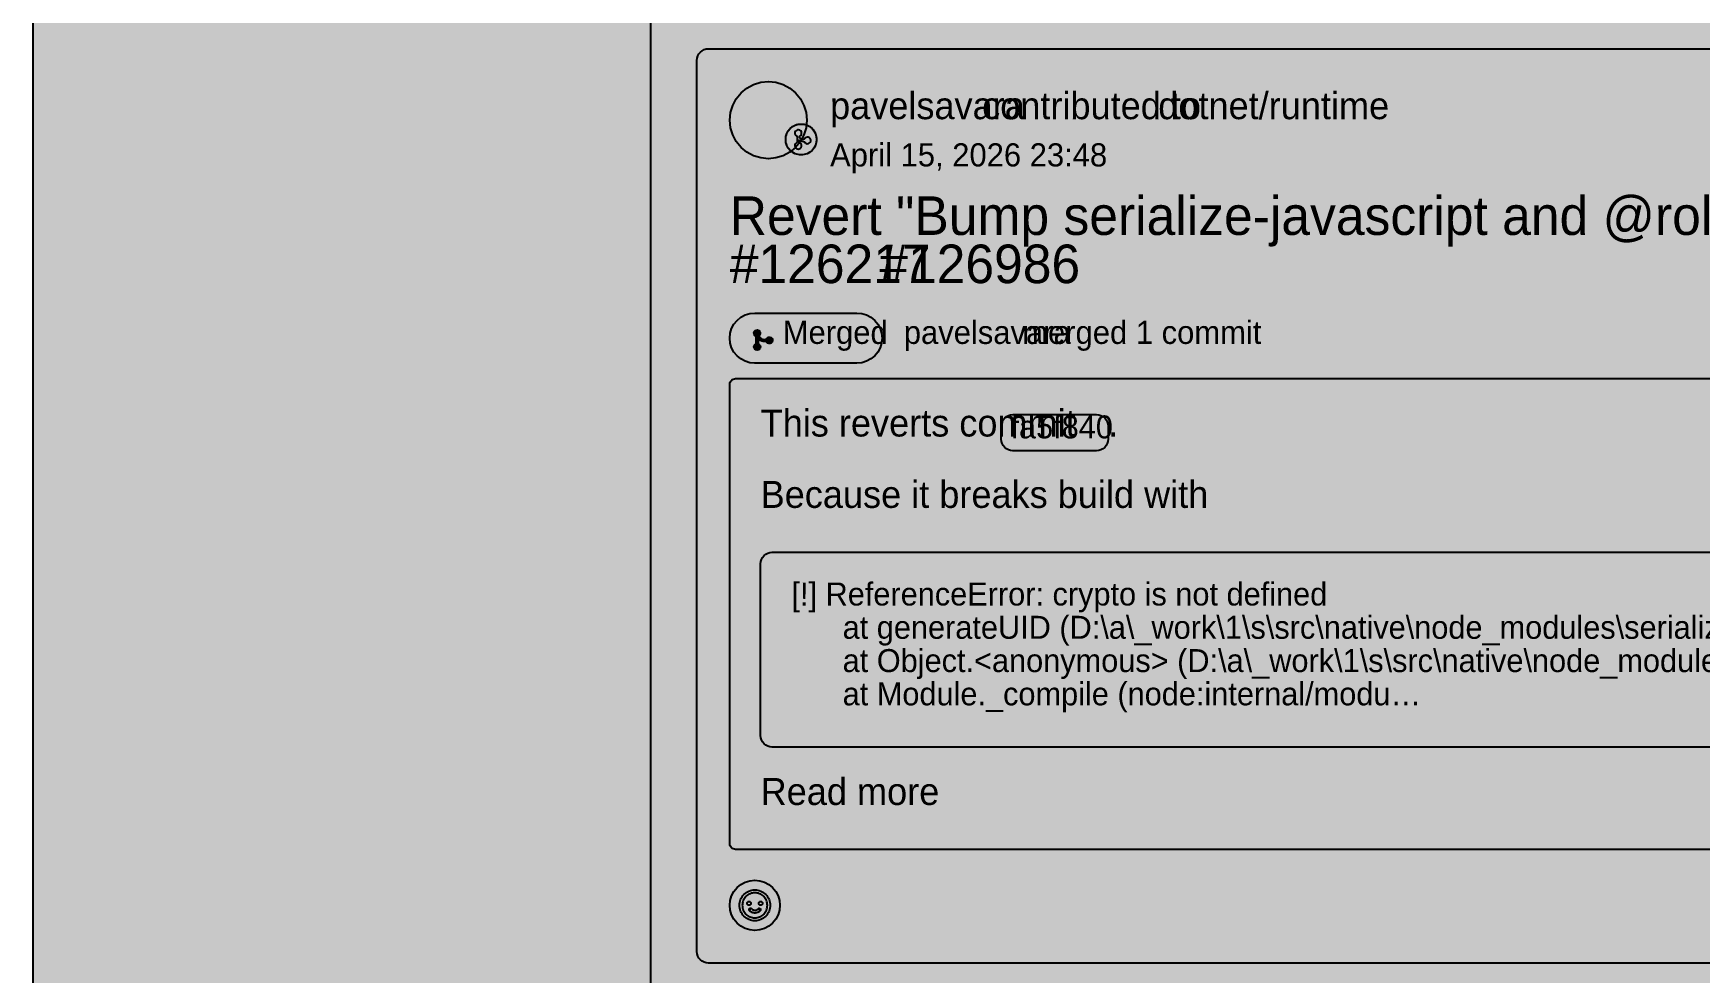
# Model space of a CAD drawing. Extents: x 0 to 2255, y 1 to 8699.
# Drawn here: x 0 to 864, y 5510 to 5997 of the extents above; entities that cross this region are included whole.
import ezdxf

# ---------------------------------------------------------------- set-up
doc = ezdxf.new("R2010")
doc.units = 0

msp = doc.modelspace()

# ---------------------------------------------------------------- hatches: boundary and pattern name
at = {"true_color": 0x0d1117}
for points in [[(0, 8699), (1280, 8699), (1280, 0.77), (0, 0.77)], [(0, 8635), (1280, 8635), (1280, 0.77), (0, 0.77)], [(0, 8635), (320, 8635), (320, 0.77), (0, 0.77)], [(350, 5988.63), (998.03, 5988.63), (998.03, 5988.63), (999.2, 5988.52), (1000.33, 5988.18), (1001.37, 5987.62), (1002.28, 5986.88), (1003.02, 5985.97), (1003.58, 5984.93), (1003.92, 5983.8), (1004.03, 5982.63), (1004.03, 5520.63), (1004.03, 5520.63), (1003.92, 5519.46), (1003.58, 5518.34), (1003.02, 5517.3), (1002.28, 5516.39), (1001.37, 5515.64), (1000.33, 5515.09), (999.2, 5514.75), (998.03, 5514.63), (350, 5514.63), (350, 5514.63), (348.83, 5514.75), (347.7, 5515.09), (346.67, 5515.64), (345.76, 5516.39), (345.01, 5517.3), (344.46, 5518.34), (344.12, 5519.46), (344, 5520.63), (344, 5982.63), (344, 5982.63), (344.12, 5983.8), (344.46, 5984.93), (345.01, 5985.97), (345.76, 5986.88), (346.67, 5987.62), (347.7, 5988.18), (348.83, 5988.52), (350, 5988.63)], [(398, 5949.63), (398, 5949.63), (398, 5949.63), (399.56, 5949.48), (401.06, 5949.02), (402.44, 5948.29), (403.66, 5947.29), (404.65, 5946.08), (405.39, 5944.69), (405.85, 5943.19), (406, 5941.63), (406, 5941.63), (406, 5941.63), (405.85, 5940.07), (405.39, 5938.57), (404.65, 5937.19), (403.66, 5935.98), (402.44, 5934.98), (401.06, 5934.24), (399.56, 5933.79), (398, 5933.63), (398, 5933.63), (398, 5933.63), (396.44, 5933.79), (394.94, 5934.24), (393.56, 5934.98), (392.34, 5935.98), (391.35, 5937.19), (390.61, 5938.57), (390.15, 5940.07), (390, 5941.63), (390, 5941.63), (390, 5941.63), (390.15, 5943.19), (390.61, 5944.69), (391.35, 5946.08), (392.34, 5947.29), (393.56, 5948.29), (394.94, 5949.02), (396.44, 5949.48), (398, 5949.63)]]:
    msp.add_hatch(color=256, dxfattribs=at).paths.add_polyline_path(points, flags=0)
at = {"true_color": 0x010409}
msp.add_hatch(color=256, dxfattribs=at).paths.add_polyline_path([(0, 8635), (1280, 8635), (1280, 0.77), (0, 0.77)], flags=0)
at = {"true_color": 0xffffff}
msp.add_hatch(color=256, dxfattribs=at).paths.add_polyline_path([(381, 5971.63), (381, 5971.63), (381, 5971.63), (384.9, 5971.25), (388.65, 5970.11), (392.11, 5968.26), (395.14, 5965.78), (397.63, 5962.74), (399.48, 5959.29), (400.62, 5955.54), (401, 5951.63), (401, 5951.63), (401, 5951.63), (400.62, 5947.73), (399.48, 5943.98), (397.63, 5940.52), (395.14, 5937.49), (392.11, 5935), (388.65, 5933.16), (384.9, 5932.02), (381, 5931.63), (381, 5931.63), (381, 5931.63), (377.1, 5932.02), (373.35, 5933.16), (369.89, 5935), (366.86, 5937.49), (364.37, 5940.52), (362.52, 5943.98), (361.38, 5947.73), (361, 5951.63), (361, 5951.63), (361, 5951.63), (361.38, 5955.54), (362.52, 5959.29), (364.37, 5962.74), (366.86, 5965.78), (369.89, 5968.26), (373.35, 5970.11), (377.1, 5971.25), (381, 5971.63)], flags=0)
at = {"true_color": 0xab7df8}
h = msp.add_hatch(color=256, dxfattribs=at)
h.paths.add_polyline_path([(398, 5933.63), (397.22, 5933.67), (396.44, 5933.79), (395.68, 5933.98), (394.94, 5934.24), (394.23, 5934.58), (393.56, 5934.98), (392.92, 5935.45), (392.34, 5935.98), (391.82, 5936.56), (391.35, 5937.19), (390.94, 5937.86), (390.61, 5938.57), (390.34, 5939.31), (390.15, 5940.07), (390.04, 5940.85), (390, 5941.63), (390.04, 5942.42), (390.15, 5943.19), (390.34, 5943.96), (390.61, 5944.7), (390.94, 5945.4), (391.35, 5946.08), (391.82, 5946.71), (392.34, 5947.29), (392.92, 5947.82), (393.56, 5948.29), (394.23, 5948.69), (394.94, 5949.03), (395.68, 5949.29), (396.44, 5949.48), (397.22, 5949.6), (398, 5949.63), (398.78, 5949.6), (399.56, 5949.48), (400.32, 5949.29), (401.06, 5949.03), (401.77, 5948.69), (402.44, 5948.29), (403.08, 5947.82), (403.66, 5947.29), (404.18, 5946.71), (404.65, 5946.08), (405.06, 5945.4), (405.39, 5944.7), (405.66, 5943.96), (405.85, 5943.19), (405.96, 5942.42), (406, 5941.63), (405.96, 5940.85), (405.85, 5940.07), (405.66, 5939.31), (405.39, 5938.57), (405.06, 5937.86), (404.65, 5937.19), (404.18, 5936.56), (403.66, 5935.98), (403.08, 5935.45), (402.44, 5934.98), (401.77, 5934.58), (401.06, 5934.24), (400.32, 5933.98), (399.56, 5933.79), (398.78, 5933.67), (398, 5933.63)], flags=0)
h.paths.add_polyline_path([(398.25, 5944.88), (398.14, 5945.5), (397.81, 5946.04), (397.32, 5946.43), (396.72, 5946.62), (396.09, 5946.58), (395.52, 5946.33), (395.07, 5945.89), (394.81, 5945.32), (394.76, 5944.69), (394.94, 5944.09), (395.32, 5943.59), (395.85, 5943.26), (396, 5942.73), (396, 5942.1), (396, 5941.47), (396, 5940.84), (396, 5940.2), (395.56, 5939.86), (395.1, 5939.43), (394.82, 5938.87), (394.76, 5938.24), (394.92, 5937.63), (395.29, 5937.12), (395.81, 5936.78), (396.42, 5936.64), (397.04, 5936.72), (397.6, 5937.02), (398.01, 5937.5), (398.22, 5938.09), (398.22, 5938.71), (397.99, 5939.3), (397.57, 5939.77), (397.01, 5940.06), (397, 5940.68), (397, 5941.31), (397.44, 5941.07), (398.01, 5940.8), (398.62, 5940.66), (399.25, 5940.63), (399.69, 5940.34), (400.07, 5939.84), (400.6, 5939.51), (401.21, 5939.38), (401.83, 5939.48), (402.38, 5939.8), (402.78, 5940.28), (402.98, 5940.88), (402.96, 5941.51), (402.72, 5942.09), (402.29, 5942.54), (401.72, 5942.82), (401.1, 5942.88), (400.49, 5942.71), (399.98, 5942.34), (399.64, 5941.82), (399.13, 5941.63), (398.51, 5941.7), (397.93, 5941.94), (397.46, 5942.36), (397.14, 5942.9), (397.32, 5943.34), (397.81, 5943.73), (398.14, 5944.27), (398.25, 5944.88)], flags=0)
at = {"true_color": 0x8957e5}
msp.add_hatch(color=256, dxfattribs=at).paths.add_polyline_path([(374, 5851.63), (426.93, 5851.63), (426.93, 5851.63), (429.47, 5851.38), (431.91, 5850.64), (434.16, 5849.44), (436.13, 5847.83), (437.74, 5845.86), (438.94, 5843.61), (439.68, 5841.17), (439.93, 5838.63), (439.93, 5838.63), (439.93, 5838.63), (439.68, 5836.1), (438.94, 5833.66), (437.74, 5831.41), (436.13, 5829.44), (434.16, 5827.82), (431.91, 5826.62), (429.47, 5825.88), (426.93, 5825.63), (374, 5825.63), (374, 5825.63), (371.46, 5825.88), (369.03, 5826.62), (366.78, 5827.82), (364.81, 5829.44), (363.19, 5831.41), (361.99, 5833.66), (361.25, 5836.1), (361, 5838.63), (361, 5838.63), (361, 5838.63), (361.25, 5841.17), (361.99, 5843.61), (363.19, 5845.86), (364.81, 5847.83), (366.78, 5849.44), (369.03, 5850.64), (371.46, 5851.38), (374, 5851.63)], flags=0)
at = {"true_color": 0xffffff}
h = msp.add_hatch(color=256, dxfattribs=at)
h.paths.add_polyline_path([(376.09, 5839.77), (376.46, 5839.19), (376.94, 5838.71), (377.51, 5838.34), (378.15, 5838.11), (378.83, 5838.01), (379.51, 5838.01), (380.06, 5838.22), (380.48, 5838.74), (381.08, 5839.06), (381.76, 5839.12), (382.4, 5838.91), (382.91, 5838.46), (383.2, 5837.85), (383.23, 5837.17), (382.98, 5836.53), (382.51, 5836.05), (381.88, 5835.79), (381.2, 5835.8), (380.58, 5836.07), (380.12, 5836.57), (379.64, 5836.88), (378.95, 5836.88), (378.27, 5836.93), (377.61, 5837.09), (376.98, 5837.35), (376.4, 5837.71), (375.88, 5838.16), (375.75, 5837.79), (375.75, 5837.11), (375.75, 5836.43), (375.75, 5835.74), (376.27, 5835.36), (376.69, 5834.83), (376.87, 5834.18), (376.78, 5833.51), (376.43, 5832.92), (375.87, 5832.53), (375.21, 5832.38), (374.54, 5832.51), (373.98, 5832.89), (373.61, 5833.46), (373.5, 5834.13), (373.66, 5834.79), (374.07, 5835.33), (374.62, 5835.7), (374.62, 5836.38), (374.62, 5837.06), (374.62, 5837.75), (374.62, 5838.43), (374.62, 5839.11), (374.45, 5839.68), (373.91, 5840.09), (373.58, 5840.69), (373.51, 5841.36), (373.71, 5842.01), (374.15, 5842.53), (374.76, 5842.83), (375.44, 5842.86), (376.08, 5842.63), (376.57, 5842.16), (376.84, 5841.54), (376.84, 5840.86), (376.58, 5840.24), (376.09, 5839.77)], flags=0)
h.paths.add_polyline_path([(375.19, 5833.51), (375.24, 5833.51), (375.3, 5833.52), (375.35, 5833.53), (375.4, 5833.55), (375.45, 5833.57), (375.5, 5833.6), (375.54, 5833.64), (375.59, 5833.67), (375.62, 5833.71), (375.66, 5833.76), (375.68, 5833.81), (375.71, 5833.86), (375.73, 5833.91), (375.74, 5833.96), (375.75, 5834.02), (375.75, 5834.07), (375.75, 5834.13), (375.74, 5834.18), (375.73, 5834.23), (375.71, 5834.29), (375.68, 5834.34), (375.66, 5834.38), (375.62, 5834.43), (375.59, 5834.47), (375.54, 5834.51), (375.5, 5834.54), (375.45, 5834.57), (375.4, 5834.59), (375.35, 5834.61), (375.3, 5834.62), (375.24, 5834.63), (375.19, 5834.63), (375.13, 5834.63), (375.08, 5834.62), (375.02, 5834.61), (374.97, 5834.59), (374.92, 5834.57), (374.88, 5834.54), (374.83, 5834.51), (374.79, 5834.47), (374.75, 5834.43), (374.72, 5834.38), (374.69, 5834.34), (374.67, 5834.29), (374.65, 5834.23), (374.64, 5834.18), (374.63, 5834.13), (374.62, 5834.07), (374.63, 5834.02), (374.64, 5833.96), (374.65, 5833.91), (374.67, 5833.86), (374.69, 5833.81), (374.72, 5833.76), (374.75, 5833.71), (374.79, 5833.67), (374.83, 5833.64), (374.88, 5833.6), (374.92, 5833.57), (374.97, 5833.55), (375.02, 5833.53), (375.08, 5833.52), (375.13, 5833.51), (375.19, 5833.51)], flags=0)
h.paths.add_polyline_path([(381.56, 5836.88), (381.62, 5836.89), (381.67, 5836.89), (381.73, 5836.91), (381.78, 5836.93), (381.83, 5836.95), (381.87, 5836.98), (381.92, 5837.01), (381.96, 5837.05), (382, 5837.09), (382.03, 5837.13), (382.06, 5837.18), (382.08, 5837.23), (382.1, 5837.28), (382.11, 5837.34), (382.12, 5837.39), (382.12, 5837.45), (382.12, 5837.5), (382.11, 5837.56), (382.1, 5837.61), (382.08, 5837.66), (382.06, 5837.71), (382.03, 5837.76), (382, 5837.8), (381.96, 5837.84), (381.92, 5837.88), (381.87, 5837.91), (381.83, 5837.94), (381.78, 5837.97), (381.73, 5837.98), (381.67, 5838), (381.62, 5838.01), (381.56, 5838.01), (381.51, 5838.01), (381.45, 5838), (381.4, 5837.98), (381.35, 5837.97), (381.3, 5837.94), (381.25, 5837.91), (381.21, 5837.88), (381.16, 5837.84), (381.13, 5837.8), (381.09, 5837.76), (381.07, 5837.71), (381.04, 5837.66), (381.02, 5837.61), (381.01, 5837.56), (381, 5837.5), (381, 5837.45), (381, 5837.39), (381.01, 5837.34), (381.02, 5837.28), (381.04, 5837.23), (381.07, 5837.18), (381.09, 5837.13), (381.13, 5837.09), (381.16, 5837.05), (381.21, 5837.01), (381.25, 5836.98), (381.3, 5836.95), (381.35, 5836.93), (381.4, 5836.91), (381.45, 5836.89), (381.51, 5836.89), (381.56, 5836.88)], flags=0)
h.paths.add_polyline_path([(375.75, 5841.2), (375.75, 5841.25), (375.74, 5841.31), (375.73, 5841.36), (375.71, 5841.41), (375.68, 5841.46), (375.65, 5841.51), (375.62, 5841.55), (375.58, 5841.59), (375.54, 5841.63), (375.5, 5841.66), (375.45, 5841.69), (375.4, 5841.71), (375.35, 5841.73), (375.3, 5841.75), (375.24, 5841.75), (375.19, 5841.76), (375.13, 5841.75), (375.08, 5841.75), (375.02, 5841.73), (374.97, 5841.71), (374.92, 5841.69), (374.87, 5841.66), (374.83, 5841.63), (374.79, 5841.59), (374.75, 5841.55), (374.72, 5841.5), (374.69, 5841.46), (374.67, 5841.41), (374.65, 5841.36), (374.64, 5841.3), (374.63, 5841.25), (374.62, 5841.19), (374.63, 5841.14), (374.64, 5841.08), (374.65, 5841.03), (374.67, 5840.98), (374.69, 5840.93), (374.72, 5840.88), (374.75, 5840.84), (374.79, 5840.79), (374.83, 5840.76), (374.88, 5840.73), (374.92, 5840.7), (374.97, 5840.67), (375.03, 5840.66), (375.08, 5840.64), (375.13, 5840.63), (375.19, 5840.63), (375.24, 5840.63), (375.3, 5840.64), (375.35, 5840.66), (375.4, 5840.68), (375.45, 5840.7), (375.5, 5840.73), (375.55, 5840.76), (375.59, 5840.8), (375.62, 5840.84), (375.66, 5840.88), (375.68, 5840.93), (375.71, 5840.98), (375.73, 5841.03), (375.74, 5841.09), (375.75, 5841.14), (375.75, 5841.2)], flags=0)
at = {"true_color": 0x151b23}
for points in [[(364, 5817.63), (984.03, 5817.63), (984.03, 5817.63), (984.62, 5817.58), (985.18, 5817.4), (985.7, 5817.13), (986.15, 5816.75), (986.53, 5816.3), (986.8, 5815.78), (986.98, 5815.22), (987.03, 5814.63), (987.03, 5576.63), (987.03, 5576.63), (986.98, 5576.05), (986.8, 5575.49), (986.53, 5574.97), (986.15, 5574.51), (985.7, 5574.14), (985.18, 5573.86), (984.62, 5573.69), (984.03, 5573.63), (364, 5573.63), (364, 5573.63), (363.41, 5573.69), (362.85, 5573.86), (362.33, 5574.14), (361.88, 5574.51), (361.51, 5574.97), (361.23, 5575.49), (361.06, 5576.05), (361, 5576.63), (361, 5814.63), (361, 5814.63), (361.06, 5815.22), (361.23, 5815.78), (361.51, 5816.3), (361.88, 5816.75), (362.33, 5817.13), (362.85, 5817.4), (363.41, 5817.58), (364, 5817.63)], [(383, 5727.63), (965.03, 5727.63), (965.03, 5727.63), (966.2, 5727.52), (967.33, 5727.18), (968.37, 5726.62), (969.28, 5725.88), (970.02, 5724.97), (970.58, 5723.93), (970.92, 5722.8), (971.03, 5721.63), (971.03, 5632.63), (971.03, 5632.63), (970.92, 5631.46), (970.58, 5630.34), (970.02, 5629.3), (969.28, 5628.39), (968.37, 5627.64), (967.33, 5627.09), (966.2, 5626.75), (965.03, 5626.63), (383, 5626.63), (383, 5626.63), (381.83, 5626.75), (380.7, 5627.09), (379.67, 5627.64), (378.76, 5628.39), (378.01, 5629.3), (377.46, 5630.34), (377.12, 5631.46), (377, 5632.63), (377, 5721.63), (377, 5721.63), (377.12, 5722.8), (377.46, 5723.93), (378.01, 5724.97), (378.76, 5725.88), (379.67, 5726.62), (380.7, 5727.18), (381.83, 5727.52), (383, 5727.63)], [(374, 5557.63), (374, 5557.63), (374, 5557.63), (376.54, 5557.38), (378.97, 5556.64), (381.22, 5555.44), (383.19, 5553.83), (384.81, 5551.86), (386.01, 5549.61), (386.75, 5547.17), (387, 5544.63), (387, 5544.63), (387, 5544.63), (386.75, 5542.1), (386.01, 5539.66), (384.81, 5537.41), (383.19, 5535.44), (381.22, 5533.82), (378.97, 5532.62), (376.54, 5531.88), (374, 5531.63), (374, 5531.63), (374, 5531.63), (371.46, 5531.88), (369.03, 5532.62), (366.78, 5533.82), (364.81, 5535.44), (363.19, 5537.41), (361.99, 5539.66), (361.25, 5542.1), (361, 5544.63), (361, 5544.63), (361, 5544.63), (361.25, 5547.17), (361.99, 5549.61), (363.19, 5551.86), (364.81, 5553.83), (366.78, 5555.44), (369.03, 5556.64), (371.46, 5557.38), (374, 5557.63)]]:
    msp.add_hatch(color=256, dxfattribs=at).paths.add_polyline_path(points, flags=0)
at = {"true_color": 0x656c76}
msp.add_hatch(color=256, dxfattribs=at).paths.add_polyline_path([(507.75, 5799.02), (551.13, 5799.02), (551.13, 5799.02), (552.3, 5798.9), (553.43, 5798.56), (554.47, 5798.01), (555.38, 5797.26), (556.12, 5796.35), (556.68, 5795.31), (557.02, 5794.19), (557.13, 5793.02), (557.13, 5786.25), (557.13, 5786.25), (557.02, 5785.08), (556.68, 5783.95), (556.12, 5782.92), (555.38, 5782.01), (554.47, 5781.26), (553.43, 5780.71), (552.3, 5780.37), (551.13, 5780.25), (507.75, 5780.25), (507.75, 5780.25), (506.58, 5780.37), (505.45, 5780.71), (504.42, 5781.26), (503.51, 5782.01), (502.76, 5782.92), (502.21, 5783.95), (501.87, 5785.08), (501.75, 5786.25), (501.75, 5793.02), (501.75, 5793.02), (501.87, 5794.19), (502.21, 5795.31), (502.76, 5796.35), (503.51, 5797.26), (504.42, 5798.01), (505.45, 5798.56), (506.58, 5798.9), (507.75, 5799.02)], flags=0)
at = {"true_color": 0x9198a1}
h = msp.add_hatch(color=256, dxfattribs=at)
h.paths.add_polyline_path([(374, 5552.63), (374.78, 5552.6), (375.56, 5552.48), (376.32, 5552.29), (377.06, 5552.03), (377.77, 5551.69), (378.44, 5551.29), (379.08, 5550.82), (379.66, 5550.29), (380.18, 5549.71), (380.65, 5549.08), (381.06, 5548.4), (381.39, 5547.7), (381.66, 5546.96), (381.85, 5546.19), (381.96, 5545.42), (382, 5544.63), (381.96, 5543.85), (381.85, 5543.07), (381.66, 5542.31), (381.39, 5541.57), (381.06, 5540.86), (380.65, 5540.19), (380.18, 5539.56), (379.66, 5538.98), (379.08, 5538.45), (378.44, 5537.98), (377.77, 5537.58), (377.06, 5537.24), (376.32, 5536.98), (375.56, 5536.79), (374.78, 5536.67), (374, 5536.63), (373.22, 5536.67), (372.44, 5536.79), (371.68, 5536.98), (370.94, 5537.24), (370.23, 5537.58), (369.56, 5537.98), (368.92, 5538.45), (368.34, 5538.98), (367.82, 5539.56), (367.35, 5540.19), (366.94, 5540.86), (366.61, 5541.57), (366.34, 5542.31), (366.15, 5543.07), (366.04, 5543.85), (366, 5544.63), (366.04, 5545.42), (366.15, 5546.19), (366.34, 5546.96), (366.61, 5547.7), (366.94, 5548.4), (367.35, 5549.08), (367.82, 5549.71), (368.34, 5550.29), (368.92, 5550.82), (369.56, 5551.29), (370.23, 5551.69), (370.94, 5552.03), (371.68, 5552.29), (372.44, 5552.48), (373.22, 5552.6), (374, 5552.63)], flags=0)
h.paths.add_polyline_path([(367.5, 5544.63), (367.53, 5544), (367.62, 5543.36), (367.78, 5542.75), (367.99, 5542.15), (368.27, 5541.57), (368.59, 5541.02), (368.98, 5540.51), (369.4, 5540.04), (369.88, 5539.61), (370.39, 5539.23), (370.94, 5538.9), (371.51, 5538.63), (372.11, 5538.41), (372.73, 5538.26), (373.36, 5538.16), (374, 5538.13), (374.64, 5538.16), (375.27, 5538.26), (375.89, 5538.41), (376.49, 5538.63), (377.06, 5538.9), (377.61, 5539.23), (378.12, 5539.61), (378.6, 5540.04), (379.02, 5540.51), (379.41, 5541.02), (379.73, 5541.57), (380.01, 5542.15), (380.22, 5542.75), (380.38, 5543.36), (380.47, 5544), (380.5, 5544.63), (380.47, 5545.27), (380.38, 5545.9), (380.22, 5546.52), (380.01, 5547.12), (379.73, 5547.7), (379.41, 5548.24), (379.02, 5548.76), (378.6, 5549.23), (378.12, 5549.66), (377.61, 5550.04), (377.06, 5550.37), (376.49, 5550.64), (375.89, 5550.85), (375.27, 5551.01), (374.64, 5551.1), (374, 5551.13), (373.36, 5551.1), (372.73, 5551.01), (372.11, 5550.85), (371.51, 5550.64), (370.94, 5550.37), (370.39, 5550.04), (369.88, 5549.66), (369.4, 5549.23), (368.98, 5548.76), (368.59, 5548.24), (368.27, 5547.7), (367.99, 5547.12), (367.78, 5546.52), (367.62, 5545.9), (367.53, 5545.27), (367.5, 5544.63)], flags=0)
h.paths.add_polyline_path([(371.32, 5543), (371.55, 5543.11), (371.81, 5543.13), (372.05, 5543.07), (372.27, 5542.93), (372.44, 5542.73), (372.63, 5542.56), (372.84, 5542.42), (373.08, 5542.31), (373.32, 5542.22), (373.57, 5542.17), (373.82, 5542.14), (374.08, 5542.13), (374.34, 5542.15), (374.59, 5542.2), (374.84, 5542.28), (375.07, 5542.38), (375.29, 5542.51), (375.49, 5542.67), (375.67, 5542.86), (375.86, 5543.03), (376.1, 5543.12), (376.35, 5543.13), (376.6, 5543.05), (376.8, 5542.9), (376.94, 5542.68), (377, 5542.43), (376.97, 5542.18), (376.86, 5541.95), (376.73, 5541.79), (376.56, 5541.61), (376.36, 5541.44), (376.16, 5541.28), (375.94, 5541.15), (375.71, 5541.02), (375.48, 5540.92), (375.24, 5540.83), (374.99, 5540.75), (374.74, 5540.7), (374.49, 5540.66), (374.23, 5540.64), (373.97, 5540.63), (373.72, 5540.64), (373.46, 5540.67), (373.21, 5540.71), (372.96, 5540.77), (372.71, 5540.84), (372.47, 5540.94), (372.24, 5541.05), (372.01, 5541.17), (371.8, 5541.32), (371.6, 5541.47), (371.41, 5541.65), (371.23, 5541.83), (371.22, 5542.01), (371.43, 5542.16), (371.64, 5542.31), (371.65, 5542.31), (371.43, 5542.16), (371.22, 5542.02), (371.06, 5542.08), (371, 5542.33), (371.03, 5542.59), (371.14, 5542.82), (371.32, 5543)], flags=0)
h.paths.add_polyline_path([(378, 5545.63), (378, 5545.54), (377.98, 5545.44), (377.96, 5545.34), (377.92, 5545.25), (377.88, 5545.16), (377.83, 5545.08), (377.77, 5545), (377.71, 5544.93), (377.63, 5544.86), (377.56, 5544.8), (377.47, 5544.75), (377.38, 5544.71), (377.29, 5544.68), (377.2, 5544.65), (377.1, 5544.64), (377, 5544.63), (376.9, 5544.64), (376.8, 5544.65), (376.71, 5544.68), (376.62, 5544.71), (376.53, 5544.75), (376.44, 5544.8), (376.37, 5544.86), (376.29, 5544.93), (376.23, 5545), (376.17, 5545.08), (376.12, 5545.16), (376.08, 5545.25), (376.04, 5545.34), (376.02, 5545.44), (376, 5545.54), (376, 5545.63), (376, 5545.73), (376.02, 5545.83), (376.04, 5545.92), (376.08, 5546.02), (376.12, 5546.1), (376.17, 5546.19), (376.23, 5546.27), (376.29, 5546.34), (376.37, 5546.41), (376.44, 5546.46), (376.53, 5546.52), (376.62, 5546.56), (376.71, 5546.59), (376.8, 5546.61), (376.9, 5546.63), (377, 5546.63), (377.1, 5546.63), (377.2, 5546.61), (377.29, 5546.59), (377.38, 5546.56), (377.47, 5546.52), (377.56, 5546.46), (377.63, 5546.41), (377.71, 5546.34), (377.77, 5546.27), (377.83, 5546.19), (377.88, 5546.1), (377.92, 5546.02), (377.96, 5545.92), (377.98, 5545.83), (378, 5545.73), (378, 5545.63)], flags=0)
h.paths.add_polyline_path([(371, 5544.63), (370.9, 5544.64), (370.8, 5544.65), (370.71, 5544.68), (370.62, 5544.71), (370.53, 5544.75), (370.44, 5544.8), (370.37, 5544.86), (370.29, 5544.93), (370.23, 5545), (370.17, 5545.08), (370.12, 5545.16), (370.08, 5545.25), (370.04, 5545.34), (370.02, 5545.44), (370, 5545.54), (370, 5545.63), (370, 5545.73), (370.02, 5545.83), (370.04, 5545.92), (370.08, 5546.02), (370.12, 5546.1), (370.17, 5546.19), (370.23, 5546.27), (370.29, 5546.34), (370.37, 5546.41), (370.44, 5546.46), (370.53, 5546.52), (370.62, 5546.56), (370.71, 5546.59), (370.8, 5546.61), (370.9, 5546.63), (371, 5546.63), (371.1, 5546.63), (371.2, 5546.61), (371.29, 5546.59), (371.38, 5546.56), (371.47, 5546.52), (371.56, 5546.46), (371.63, 5546.41), (371.71, 5546.34), (371.77, 5546.27), (371.83, 5546.19), (371.88, 5546.1), (371.92, 5546.02), (371.96, 5545.92), (371.98, 5545.83), (372, 5545.73), (372, 5545.63), (372, 5545.54), (371.98, 5545.44), (371.96, 5545.34), (371.92, 5545.25), (371.88, 5545.16), (371.83, 5545.08), (371.77, 5545), (371.71, 5544.93), (371.63, 5544.86), (371.56, 5544.8), (371.47, 5544.75), (371.38, 5544.71), (371.29, 5544.68), (371.2, 5544.65), (371.1, 5544.64), (371, 5544.63)], flags=0)
h.paths.add_polyline_path([(376.25, 5542.38), (376.27, 5542.37), (376.29, 5542.36), (376.31, 5542.34), (376.32, 5542.33), (376.34, 5542.32), (376.36, 5542.31), (376.38, 5542.29), (376.4, 5542.28), (376.42, 5542.27), (376.44, 5542.25), (376.45, 5542.24), (376.47, 5542.23), (376.49, 5542.21), (376.51, 5542.2), (376.53, 5542.19), (376.55, 5542.18), (376.56, 5542.16), (376.58, 5542.15), (376.6, 5542.14), (376.62, 5542.12), (376.64, 5542.11), (376.66, 5542.1), (376.68, 5542.08), (376.69, 5542.07), (376.71, 5542.06), (376.73, 5542.05), (376.75, 5542.03), (376.77, 5542.02), (376.79, 5542.01), (376.8, 5541.99), (376.82, 5541.98), (376.84, 5541.97), (376.82, 5541.98), (376.8, 5541.99), (376.79, 5542.01), (376.77, 5542.02), (376.75, 5542.03), (376.73, 5542.05), (376.71, 5542.06), (376.69, 5542.07), (376.68, 5542.08), (376.66, 5542.1), (376.64, 5542.11), (376.62, 5542.12), (376.6, 5542.14), (376.58, 5542.15), (376.56, 5542.16), (376.55, 5542.18), (376.53, 5542.19), (376.51, 5542.2), (376.49, 5542.21), (376.47, 5542.23), (376.45, 5542.24), (376.44, 5542.25), (376.42, 5542.27), (376.4, 5542.28), (376.38, 5542.29), (376.36, 5542.31), (376.34, 5542.32), (376.32, 5542.33), (376.31, 5542.34), (376.29, 5542.36), (376.27, 5542.37), (376.25, 5542.38)], flags=0)

# ---------------------------------------------------------------- linework, layer by layer
at = {"true_color": 0x0d1117}
for points in [[(0, 8699), (1280, 8699), (1280, 0.77), (0, 0.77)], [(0, 8635), (1280, 8635), (1280, 0.77), (0, 0.77)], [(0, 8635), (320, 8635), (320, 0.77), (0, 0.77)], [(398, 5949.63), (398, 5949.63), (398, 5949.63), (399.56, 5949.48), (401.06, 5949.02), (402.44, 5948.29), (403.66, 5947.29), (404.65, 5946.08), (405.39, 5944.69), (405.85, 5943.19), (406, 5941.63), (406, 5941.63), (406, 5941.63), (405.85, 5940.07), (405.39, 5938.57), (404.65, 5937.19), (403.66, 5935.98), (402.44, 5934.98), (401.06, 5934.24), (399.56, 5933.79), (398, 5933.63), (398, 5933.63), (398, 5933.63), (396.44, 5933.79), (394.94, 5934.24), (393.56, 5934.98), (392.34, 5935.98), (391.35, 5937.19), (390.61, 5938.57), (390.15, 5940.07), (390, 5941.63), (390, 5941.63), (390, 5941.63), (390.15, 5943.19), (390.61, 5944.69), (391.35, 5946.08), (392.34, 5947.29), (393.56, 5948.29), (394.94, 5949.02), (396.44, 5949.48), (398, 5949.63)]]:
    msp.add_lwpolyline(points, close=True, dxfattribs=at)
at = {"true_color": 0x010409}
for points in [[(0, 8635), (1280, 8635), (1280, 0.77), (0, 0.77)], [(381, 5971.63), (381, 5971.63), (381, 5971.63), (384.9, 5971.25), (388.65, 5970.11), (392.11, 5968.26), (395.14, 5965.78), (397.63, 5962.74), (399.48, 5959.29), (400.62, 5955.54), (401, 5951.63), (401, 5951.63), (401, 5951.63), (400.62, 5947.73), (399.48, 5943.98), (397.63, 5940.52), (395.14, 5937.49), (392.11, 5935), (388.65, 5933.16), (384.9, 5932.02), (381, 5931.63), (381, 5931.63), (381, 5931.63), (377.1, 5932.02), (373.35, 5933.16), (369.89, 5935), (366.86, 5937.49), (364.37, 5940.52), (362.52, 5943.98), (361.38, 5947.73), (361, 5951.63), (361, 5951.63), (361, 5951.63), (361.38, 5955.54), (362.52, 5959.29), (364.37, 5962.74), (366.86, 5965.78), (369.89, 5968.26), (373.35, 5970.11), (377.1, 5971.25), (381, 5971.63)]]:
    msp.add_lwpolyline(points, close=True, dxfattribs=at)
at = {"true_color": 0x3d444d}
msp.add_lwpolyline([(998.03, 5514.63), (350, 5514.63), (350, 5514.63), (348.83, 5514.75), (347.7, 5515.09), (346.67, 5515.64), (345.76, 5516.39), (345.01, 5517.3), (344.46, 5518.34), (344.12, 5519.46), (344, 5520.63), (344, 5982.63), (344, 5982.63), (344.12, 5983.8), (344.46, 5984.93), (345.01, 5985.97), (345.76, 5986.88), (346.67, 5987.62), (347.7, 5988.18), (348.83, 5988.52), (350, 5988.63), (350, 5988.63), (998.03, 5988.63)], dxfattribs=at)
at = {"true_color": 0xab7df8}
for points in [[(398, 5933.63), (397.22, 5933.67), (396.44, 5933.79), (395.68, 5933.98), (394.94, 5934.24), (394.23, 5934.58), (393.56, 5934.98), (392.92, 5935.45), (392.34, 5935.98), (391.82, 5936.56), (391.35, 5937.19), (390.94, 5937.86), (390.61, 5938.57), (390.34, 5939.31), (390.15, 5940.07), (390.04, 5940.85), (390, 5941.63), (390.04, 5942.42), (390.15, 5943.19), (390.34, 5943.96), (390.61, 5944.7), (390.94, 5945.4), (391.35, 5946.08), (391.82, 5946.71), (392.34, 5947.29), (392.92, 5947.82), (393.56, 5948.29), (394.23, 5948.69), (394.94, 5949.03), (395.68, 5949.29), (396.44, 5949.48), (397.22, 5949.6), (398, 5949.63), (398.78, 5949.6), (399.56, 5949.48), (400.32, 5949.29), (401.06, 5949.03), (401.77, 5948.69), (402.44, 5948.29), (403.08, 5947.82), (403.66, 5947.29), (404.18, 5946.71), (404.65, 5946.08), (405.06, 5945.4), (405.39, 5944.7), (405.66, 5943.96), (405.85, 5943.19), (405.96, 5942.42), (406, 5941.63), (405.96, 5940.85), (405.85, 5940.07), (405.66, 5939.31), (405.39, 5938.57), (405.06, 5937.86), (404.65, 5937.19), (404.18, 5936.56), (403.66, 5935.98), (403.08, 5935.45), (402.44, 5934.98), (401.77, 5934.58), (401.06, 5934.24), (400.32, 5933.98), (399.56, 5933.79), (398.78, 5933.67), (398, 5933.63)], [(398.25, 5944.88), (398.14, 5945.5), (397.81, 5946.04), (397.32, 5946.43), (396.72, 5946.62), (396.09, 5946.58), (395.52, 5946.33), (395.07, 5945.89), (394.81, 5945.32), (394.76, 5944.69), (394.94, 5944.09), (395.32, 5943.59), (395.85, 5943.26), (396, 5942.73), (396, 5942.1), (396, 5941.47), (396, 5940.84), (396, 5940.2), (395.56, 5939.86), (395.1, 5939.43), (394.82, 5938.87), (394.76, 5938.24), (394.92, 5937.63), (395.29, 5937.12), (395.81, 5936.78), (396.42, 5936.64), (397.04, 5936.72), (397.6, 5937.02), (398.01, 5937.5), (398.22, 5938.09), (398.22, 5938.71), (397.99, 5939.3), (397.57, 5939.77), (397.01, 5940.06), (397, 5940.68), (397, 5941.31), (397.44, 5941.07), (398.01, 5940.8), (398.62, 5940.66), (399.25, 5940.63), (399.69, 5940.34), (400.07, 5939.84), (400.6, 5939.51), (401.21, 5939.38), (401.83, 5939.48), (402.38, 5939.8), (402.78, 5940.28), (402.98, 5940.88), (402.96, 5941.51), (402.72, 5942.09), (402.29, 5942.54), (401.72, 5942.82), (401.1, 5942.88), (400.49, 5942.71), (399.98, 5942.34), (399.64, 5941.82), (399.13, 5941.63), (398.51, 5941.7), (397.93, 5941.94), (397.46, 5942.36), (397.14, 5942.9), (397.32, 5943.34), (397.81, 5943.73), (398.14, 5944.27), (398.25, 5944.88)]]:
    msp.add_lwpolyline(points, close=True, dxfattribs=at)
at = {"true_color": 0x8957e5}
msp.add_lwpolyline([(374, 5851.63), (426.93, 5851.63), (426.93, 5851.63), (429.47, 5851.38), (431.91, 5850.64), (434.16, 5849.44), (436.13, 5847.83), (437.74, 5845.86), (438.94, 5843.61), (439.68, 5841.17), (439.93, 5838.63), (439.93, 5838.63), (439.93, 5838.63), (439.68, 5836.1), (438.94, 5833.66), (437.74, 5831.41), (436.13, 5829.44), (434.16, 5827.82), (431.91, 5826.62), (429.47, 5825.88), (426.93, 5825.63), (374, 5825.63), (374, 5825.63), (371.46, 5825.88), (369.03, 5826.62), (366.78, 5827.82), (364.81, 5829.44), (363.19, 5831.41), (361.99, 5833.66), (361.25, 5836.1), (361, 5838.63), (361, 5838.63), (361, 5838.63), (361.25, 5841.17), (361.99, 5843.61), (363.19, 5845.86), (364.81, 5847.83), (366.78, 5849.44), (369.03, 5850.64), (371.46, 5851.38), (374, 5851.63)], close=True, dxfattribs=at)
at = {"true_color": 0xffffff}
for points in [[(376.09, 5839.77), (376.46, 5839.19), (376.94, 5838.71), (377.51, 5838.34), (378.15, 5838.11), (378.83, 5838.01), (379.51, 5838.01), (380.06, 5838.22), (380.48, 5838.74), (381.08, 5839.06), (381.76, 5839.12), (382.4, 5838.91), (382.91, 5838.46), (383.2, 5837.85), (383.23, 5837.17), (382.98, 5836.53), (382.51, 5836.05), (381.88, 5835.79), (381.2, 5835.8), (380.58, 5836.07), (380.12, 5836.57), (379.64, 5836.88), (378.95, 5836.88), (378.27, 5836.93), (377.61, 5837.09), (376.98, 5837.35), (376.4, 5837.71), (375.88, 5838.16), (375.75, 5837.79), (375.75, 5837.11), (375.75, 5836.43), (375.75, 5835.74), (376.27, 5835.36), (376.69, 5834.83), (376.87, 5834.18), (376.78, 5833.51), (376.43, 5832.92), (375.87, 5832.53), (375.21, 5832.38), (374.54, 5832.51), (373.98, 5832.89), (373.61, 5833.46), (373.5, 5834.13), (373.66, 5834.79), (374.07, 5835.33), (374.62, 5835.7), (374.62, 5836.38), (374.62, 5837.06), (374.62, 5837.75), (374.62, 5838.43), (374.62, 5839.11), (374.45, 5839.68), (373.91, 5840.09), (373.58, 5840.69), (373.51, 5841.36), (373.71, 5842.01), (374.15, 5842.53), (374.76, 5842.83), (375.44, 5842.86), (376.08, 5842.63), (376.57, 5842.16), (376.84, 5841.54), (376.84, 5840.86), (376.58, 5840.24), (376.09, 5839.77)], [(375.75, 5841.2), (375.75, 5841.25), (375.74, 5841.31), (375.73, 5841.36), (375.71, 5841.41), (375.68, 5841.46), (375.65, 5841.51), (375.62, 5841.55), (375.58, 5841.59), (375.54, 5841.63), (375.5, 5841.66), (375.45, 5841.69), (375.4, 5841.71), (375.35, 5841.73), (375.3, 5841.75), (375.24, 5841.75), (375.19, 5841.76), (375.13, 5841.75), (375.08, 5841.75), (375.02, 5841.73), (374.97, 5841.71), (374.92, 5841.69), (374.87, 5841.66), (374.83, 5841.63), (374.79, 5841.59), (374.75, 5841.55), (374.72, 5841.5), (374.69, 5841.46), (374.67, 5841.41), (374.65, 5841.36), (374.64, 5841.3), (374.63, 5841.25), (374.62, 5841.19), (374.63, 5841.14), (374.64, 5841.08), (374.65, 5841.03), (374.67, 5840.98), (374.69, 5840.93), (374.72, 5840.88), (374.75, 5840.84), (374.79, 5840.79), (374.83, 5840.76), (374.88, 5840.73), (374.92, 5840.7), (374.97, 5840.67), (375.03, 5840.66), (375.08, 5840.64), (375.13, 5840.63), (375.19, 5840.63), (375.24, 5840.63), (375.3, 5840.64), (375.35, 5840.66), (375.4, 5840.68), (375.45, 5840.7), (375.5, 5840.73), (375.55, 5840.76), (375.59, 5840.8), (375.62, 5840.84), (375.66, 5840.88), (375.68, 5840.93), (375.71, 5840.98), (375.73, 5841.03), (375.74, 5841.09), (375.75, 5841.14), (375.75, 5841.2)], [(375.19, 5833.51), (375.24, 5833.51), (375.3, 5833.52), (375.35, 5833.53), (375.4, 5833.55), (375.45, 5833.57), (375.5, 5833.6), (375.54, 5833.64), (375.59, 5833.67), (375.62, 5833.71), (375.66, 5833.76), (375.68, 5833.81), (375.71, 5833.86), (375.73, 5833.91), (375.74, 5833.96), (375.75, 5834.02), (375.75, 5834.07), (375.75, 5834.13), (375.74, 5834.18), (375.73, 5834.23), (375.71, 5834.29), (375.68, 5834.34), (375.66, 5834.38), (375.62, 5834.43), (375.59, 5834.47), (375.54, 5834.51), (375.5, 5834.54), (375.45, 5834.57), (375.4, 5834.59), (375.35, 5834.61), (375.3, 5834.62), (375.24, 5834.63), (375.19, 5834.63), (375.13, 5834.63), (375.08, 5834.62), (375.02, 5834.61), (374.97, 5834.59), (374.92, 5834.57), (374.88, 5834.54), (374.83, 5834.51), (374.79, 5834.47), (374.75, 5834.43), (374.72, 5834.38), (374.69, 5834.34), (374.67, 5834.29), (374.65, 5834.23), (374.64, 5834.18), (374.63, 5834.13), (374.62, 5834.07), (374.63, 5834.02), (374.64, 5833.96), (374.65, 5833.91), (374.67, 5833.86), (374.69, 5833.81), (374.72, 5833.76), (374.75, 5833.71), (374.79, 5833.67), (374.83, 5833.64), (374.88, 5833.6), (374.92, 5833.57), (374.97, 5833.55), (375.02, 5833.53), (375.08, 5833.52), (375.13, 5833.51), (375.19, 5833.51)], [(381.56, 5836.88), (381.62, 5836.89), (381.67, 5836.89), (381.73, 5836.91), (381.78, 5836.93), (381.83, 5836.95), (381.87, 5836.98), (381.92, 5837.01), (381.96, 5837.05), (382, 5837.09), (382.03, 5837.13), (382.06, 5837.18), (382.08, 5837.23), (382.1, 5837.28), (382.11, 5837.34), (382.12, 5837.39), (382.12, 5837.45), (382.12, 5837.5), (382.11, 5837.56), (382.1, 5837.61), (382.08, 5837.66), (382.06, 5837.71), (382.03, 5837.76), (382, 5837.8), (381.96, 5837.84), (381.92, 5837.88), (381.87, 5837.91), (381.83, 5837.94), (381.78, 5837.97), (381.73, 5837.98), (381.67, 5838), (381.62, 5838.01), (381.56, 5838.01), (381.51, 5838.01), (381.45, 5838), (381.4, 5837.98), (381.35, 5837.97), (381.3, 5837.94), (381.25, 5837.91), (381.21, 5837.88), (381.16, 5837.84), (381.13, 5837.8), (381.09, 5837.76), (381.07, 5837.71), (381.04, 5837.66), (381.02, 5837.61), (381.01, 5837.56), (381, 5837.5), (381, 5837.45), (381, 5837.39), (381.01, 5837.34), (381.02, 5837.28), (381.04, 5837.23), (381.07, 5837.18), (381.09, 5837.13), (381.13, 5837.09), (381.16, 5837.05), (381.21, 5837.01), (381.25, 5836.98), (381.3, 5836.95), (381.35, 5836.93), (381.4, 5836.91), (381.45, 5836.89), (381.51, 5836.89), (381.56, 5836.88)]]:
    msp.add_lwpolyline(points, close=True, dxfattribs=at)
at = {"true_color": 0x151b23}
for points in [[(984.03, 5573.63), (364, 5573.63), (364, 5573.63), (363.41, 5573.69), (362.85, 5573.86), (362.33, 5574.14), (361.88, 5574.51), (361.51, 5574.97), (361.23, 5575.49), (361.06, 5576.05), (361, 5576.63), (361, 5814.63), (361, 5814.63), (361.06, 5815.22), (361.23, 5815.78), (361.51, 5816.3), (361.88, 5816.75), (362.33, 5817.13), (362.85, 5817.4), (363.41, 5817.58), (364, 5817.63), (364, 5817.63), (984.03, 5817.63)], [(965.03, 5626.63), (383, 5626.63), (383, 5626.63), (381.83, 5626.75), (380.7, 5627.09), (379.67, 5627.64), (378.76, 5628.39), (378.01, 5629.3), (377.46, 5630.34), (377.12, 5631.46), (377, 5632.63), (377, 5721.63), (377, 5721.63), (377.12, 5722.8), (377.46, 5723.93), (378.01, 5724.97), (378.76, 5725.88), (379.67, 5726.62), (380.7, 5727.18), (381.83, 5727.52), (383, 5727.63), (383, 5727.63), (965.03, 5727.63)]]:
    msp.add_lwpolyline(points, dxfattribs=at)
at = {"true_color": 0x656c76}
msp.add_lwpolyline([(507.75, 5799.02), (551.13, 5799.02), (551.13, 5799.02), (552.3, 5798.9), (553.43, 5798.56), (554.47, 5798.01), (555.38, 5797.26), (556.12, 5796.35), (556.68, 5795.31), (557.02, 5794.19), (557.13, 5793.02), (557.13, 5786.25), (557.13, 5786.25), (557.02, 5785.08), (556.68, 5783.95), (556.12, 5782.92), (555.38, 5782.01), (554.47, 5781.26), (553.43, 5780.71), (552.3, 5780.37), (551.13, 5780.25), (507.75, 5780.25), (507.75, 5780.25), (506.58, 5780.37), (505.45, 5780.71), (504.42, 5781.26), (503.51, 5782.01), (502.76, 5782.92), (502.21, 5783.95), (501.87, 5785.08), (501.75, 5786.25), (501.75, 5793.02), (501.75, 5793.02), (501.87, 5794.19), (502.21, 5795.31), (502.76, 5796.35), (503.51, 5797.26), (504.42, 5798.01), (505.45, 5798.56), (506.58, 5798.9), (507.75, 5799.02)], close=True, dxfattribs=at)
at = {"true_color": 0x3d444d}
msp.add_lwpolyline([(374, 5557.63), (374, 5557.63), (374, 5557.63), (376.54, 5557.38), (378.97, 5556.64), (381.22, 5555.44), (383.19, 5553.83), (384.81, 5551.86), (386.01, 5549.61), (386.75, 5547.17), (387, 5544.63), (387, 5544.63), (387, 5544.63), (386.75, 5542.1), (386.01, 5539.66), (384.81, 5537.41), (383.19, 5535.44), (381.22, 5533.82), (378.97, 5532.62), (376.54, 5531.88), (374, 5531.63), (374, 5531.63), (374, 5531.63), (371.46, 5531.88), (369.03, 5532.62), (366.78, 5533.82), (364.81, 5535.44), (363.19, 5537.41), (361.99, 5539.66), (361.25, 5542.1), (361, 5544.63), (361, 5544.63), (361, 5544.63), (361.25, 5547.17), (361.99, 5549.61), (363.19, 5551.86), (364.81, 5553.83), (366.78, 5555.44), (369.03, 5556.64), (371.46, 5557.38), (374, 5557.63)], close=True, dxfattribs=at)
at = {"true_color": 0x9198a1}
for points in [[(374, 5552.63), (374.78, 5552.6), (375.56, 5552.48), (376.32, 5552.29), (377.06, 5552.03), (377.77, 5551.69), (378.44, 5551.29), (379.08, 5550.82), (379.66, 5550.29), (380.18, 5549.71), (380.65, 5549.08), (381.06, 5548.4), (381.39, 5547.7), (381.66, 5546.96), (381.85, 5546.19), (381.96, 5545.42), (382, 5544.63), (381.96, 5543.85), (381.85, 5543.07), (381.66, 5542.31), (381.39, 5541.57), (381.06, 5540.86), (380.65, 5540.19), (380.18, 5539.56), (379.66, 5538.98), (379.08, 5538.45), (378.44, 5537.98), (377.77, 5537.58), (377.06, 5537.24), (376.32, 5536.98), (375.56, 5536.79), (374.78, 5536.67), (374, 5536.63), (373.22, 5536.67), (372.44, 5536.79), (371.68, 5536.98), (370.94, 5537.24), (370.23, 5537.58), (369.56, 5537.98), (368.92, 5538.45), (368.34, 5538.98), (367.82, 5539.56), (367.35, 5540.19), (366.94, 5540.86), (366.61, 5541.57), (366.34, 5542.31), (366.15, 5543.07), (366.04, 5543.85), (366, 5544.63), (366.04, 5545.42), (366.15, 5546.19), (366.34, 5546.96), (366.61, 5547.7), (366.94, 5548.4), (367.35, 5549.08), (367.82, 5549.71), (368.34, 5550.29), (368.92, 5550.82), (369.56, 5551.29), (370.23, 5551.69), (370.94, 5552.03), (371.68, 5552.29), (372.44, 5552.48), (373.22, 5552.6), (374, 5552.63)], [(367.5, 5544.63), (367.53, 5544), (367.62, 5543.36), (367.78, 5542.75), (367.99, 5542.15), (368.27, 5541.57), (368.59, 5541.02), (368.98, 5540.51), (369.4, 5540.04), (369.88, 5539.61), (370.39, 5539.23), (370.94, 5538.9), (371.51, 5538.63), (372.11, 5538.41), (372.73, 5538.26), (373.36, 5538.16), (374, 5538.13), (374.64, 5538.16), (375.27, 5538.26), (375.89, 5538.41), (376.49, 5538.63), (377.06, 5538.9), (377.61, 5539.23), (378.12, 5539.61), (378.6, 5540.04), (379.02, 5540.51), (379.41, 5541.02), (379.73, 5541.57), (380.01, 5542.15), (380.22, 5542.75), (380.38, 5543.36), (380.47, 5544), (380.5, 5544.63), (380.47, 5545.27), (380.38, 5545.9), (380.22, 5546.52), (380.01, 5547.12), (379.73, 5547.7), (379.41, 5548.24), (379.02, 5548.76), (378.6, 5549.23), (378.12, 5549.66), (377.61, 5550.04), (377.06, 5550.37), (376.49, 5550.64), (375.89, 5550.85), (375.27, 5551.01), (374.64, 5551.1), (374, 5551.13), (373.36, 5551.1), (372.73, 5551.01), (372.11, 5550.85), (371.51, 5550.64), (370.94, 5550.37), (370.39, 5550.04), (369.88, 5549.66), (369.4, 5549.23), (368.98, 5548.76), (368.59, 5548.24), (368.27, 5547.7), (367.99, 5547.12), (367.78, 5546.52), (367.62, 5545.9), (367.53, 5545.27), (367.5, 5544.63)], [(371, 5544.63), (370.9, 5544.64), (370.8, 5544.65), (370.71, 5544.68), (370.62, 5544.71), (370.53, 5544.75), (370.44, 5544.8), (370.37, 5544.86), (370.29, 5544.93), (370.23, 5545), (370.17, 5545.08), (370.12, 5545.16), (370.08, 5545.25), (370.04, 5545.34), (370.02, 5545.44), (370, 5545.54), (370, 5545.63), (370, 5545.73), (370.02, 5545.83), (370.04, 5545.92), (370.08, 5546.02), (370.12, 5546.1), (370.17, 5546.19), (370.23, 5546.27), (370.29, 5546.34), (370.37, 5546.41), (370.44, 5546.46), (370.53, 5546.52), (370.62, 5546.56), (370.71, 5546.59), (370.8, 5546.61), (370.9, 5546.63), (371, 5546.63), (371.1, 5546.63), (371.2, 5546.61), (371.29, 5546.59), (371.38, 5546.56), (371.47, 5546.52), (371.56, 5546.46), (371.63, 5546.41), (371.71, 5546.34), (371.77, 5546.27), (371.83, 5546.19), (371.88, 5546.1), (371.92, 5546.02), (371.96, 5545.92), (371.98, 5545.83), (372, 5545.73), (372, 5545.63), (372, 5545.54), (371.98, 5545.44), (371.96, 5545.34), (371.92, 5545.25), (371.88, 5545.16), (371.83, 5545.08), (371.77, 5545), (371.71, 5544.93), (371.63, 5544.86), (371.56, 5544.8), (371.47, 5544.75), (371.38, 5544.71), (371.29, 5544.68), (371.2, 5544.65), (371.1, 5544.64), (371, 5544.63)], [(378, 5545.63), (378, 5545.54), (377.98, 5545.44), (377.96, 5545.34), (377.92, 5545.25), (377.88, 5545.16), (377.83, 5545.08), (377.77, 5545), (377.71, 5544.93), (377.63, 5544.86), (377.56, 5544.8), (377.47, 5544.75), (377.38, 5544.71), (377.29, 5544.68), (377.2, 5544.65), (377.1, 5544.64), (377, 5544.63), (376.9, 5544.64), (376.8, 5544.65), (376.71, 5544.68), (376.62, 5544.71), (376.53, 5544.75), (376.44, 5544.8), (376.37, 5544.86), (376.29, 5544.93), (376.23, 5545), (376.17, 5545.08), (376.12, 5545.16), (376.08, 5545.25), (376.04, 5545.34), (376.02, 5545.44), (376, 5545.54), (376, 5545.63), (376, 5545.73), (376.02, 5545.83), (376.04, 5545.92), (376.08, 5546.02), (376.12, 5546.1), (376.17, 5546.19), (376.23, 5546.27), (376.29, 5546.34), (376.37, 5546.41), (376.44, 5546.46), (376.53, 5546.52), (376.62, 5546.56), (376.71, 5546.59), (376.8, 5546.61), (376.9, 5546.63), (377, 5546.63), (377.1, 5546.63), (377.2, 5546.61), (377.29, 5546.59), (377.38, 5546.56), (377.47, 5546.52), (377.56, 5546.46), (377.63, 5546.41), (377.71, 5546.34), (377.77, 5546.27), (377.83, 5546.19), (377.88, 5546.1), (377.92, 5546.02), (377.96, 5545.92), (377.98, 5545.83), (378, 5545.73), (378, 5545.63)], [(371.32, 5543), (371.55, 5543.11), (371.81, 5543.13), (372.05, 5543.07), (372.27, 5542.93), (372.44, 5542.73), (372.63, 5542.56), (372.84, 5542.42), (373.08, 5542.31), (373.32, 5542.22), (373.57, 5542.17), (373.82, 5542.14), (374.08, 5542.13), (374.34, 5542.15), (374.59, 5542.2), (374.84, 5542.28), (375.07, 5542.38), (375.29, 5542.51), (375.49, 5542.67), (375.67, 5542.86), (375.86, 5543.03), (376.1, 5543.12), (376.35, 5543.13), (376.6, 5543.05), (376.8, 5542.9), (376.94, 5542.68), (377, 5542.43), (376.97, 5542.18), (376.86, 5541.95), (376.73, 5541.79), (376.56, 5541.61), (376.36, 5541.44), (376.16, 5541.28), (375.94, 5541.15), (375.71, 5541.02), (375.48, 5540.92), (375.24, 5540.83), (374.99, 5540.75), (374.74, 5540.7), (374.49, 5540.66), (374.23, 5540.64), (373.97, 5540.63), (373.72, 5540.64), (373.46, 5540.67), (373.21, 5540.71), (372.96, 5540.77), (372.71, 5540.84), (372.47, 5540.94), (372.24, 5541.05), (372.01, 5541.17), (371.8, 5541.32), (371.6, 5541.47), (371.41, 5541.65), (371.23, 5541.83), (371.22, 5542.01), (371.43, 5542.16), (371.64, 5542.31), (371.65, 5542.31), (371.43, 5542.16), (371.22, 5542.02), (371.06, 5542.08), (371, 5542.33), (371.03, 5542.59), (371.14, 5542.82), (371.32, 5543)], [(376.25, 5542.38), (376.27, 5542.37), (376.29, 5542.36), (376.31, 5542.34), (376.32, 5542.33), (376.34, 5542.32), (376.36, 5542.31), (376.38, 5542.29), (376.4, 5542.28), (376.42, 5542.27), (376.44, 5542.25), (376.45, 5542.24), (376.47, 5542.23), (376.49, 5542.21), (376.51, 5542.2), (376.53, 5542.19), (376.55, 5542.18), (376.56, 5542.16), (376.58, 5542.15), (376.6, 5542.14), (376.62, 5542.12), (376.64, 5542.11), (376.66, 5542.1), (376.68, 5542.08), (376.69, 5542.07), (376.71, 5542.06), (376.73, 5542.05), (376.75, 5542.03), (376.77, 5542.02), (376.79, 5542.01), (376.8, 5541.99), (376.82, 5541.98), (376.84, 5541.97), (376.82, 5541.98), (376.8, 5541.99), (376.79, 5542.01), (376.77, 5542.02), (376.75, 5542.03), (376.73, 5542.05), (376.71, 5542.06), (376.69, 5542.07), (376.68, 5542.08), (376.66, 5542.1), (376.64, 5542.11), (376.62, 5542.12), (376.6, 5542.14), (376.58, 5542.15), (376.56, 5542.16), (376.55, 5542.18), (376.53, 5542.19), (376.51, 5542.2), (376.49, 5542.21), (376.47, 5542.23), (376.45, 5542.24), (376.44, 5542.25), (376.42, 5542.27), (376.4, 5542.28), (376.38, 5542.29), (376.36, 5542.31), (376.34, 5542.32), (376.32, 5542.33), (376.31, 5542.34), (376.29, 5542.36), (376.27, 5542.37), (376.25, 5542.38)]]:
    msp.add_lwpolyline(points, close=True, dxfattribs=at)

# ---------------------------------------------------------------- texts
at = {"true_color": 0xf0f6fc}
for s, height, p in [('pavelsavara', 14, (413, 5952.13)), ('dotnet/runtime', 14, (583.13, 5952.13)), ('Revert "Bump serialize-javascript and @rollup/plugin-terser"', 20, (361, 5892.13)), ('#126217 ', 20, (361, 5867.13)), ('This reverts commit ', 14, (377, 5787.63)), ('.', 14, (557.13, 5787.63)), ('Because it breaks build with', 14, (377, 5750.63)), ('[!] ReferenceError: crypto is not defined', 11.9, (393, 5700.04)), ('      at generateUID (D:\\a\\_work\\1\\s\\src\\native\\node_modules\\serialize-javascript\\index.js:54:17)', 11.9, (393, 5682.79)), ('      at Object.<anonymous> (D:\\a\\_work\\1\\s\\src\\native\\node_modules\\serialize-javascript\\index.js:11:27)', 11.9, (393, 5665.54)), ('      at Module._compile (node:internal/modu…', 11.9, (393, 5648.29)), ('Read more', 14, (377, 5596.63))]:
    msp.add_text(s, height=height, dxfattribs=at).set_placement(p)
at = {"true_color": 0x9198a1}
for s, height, p in [(' contributed to', 14, (486.63, 5952.13)), ('April 15, 2026 23:48', 12, (413, 5927.63)), ('#126986', 20, (438.52, 5867.13)), ('pavelsavara', 12, (451.22, 5835.63)), ('merged 1 commit', 12, (512.62, 5835.63))]:
    msp.add_text(s, height=height, dxfattribs=at).set_placement(p)
at = {"true_color": 0xffffff}
msp.add_text(' Merged', height=12, dxfattribs=at).set_placement((384, 5835.63))
at = {"true_color": 0x0f65ca}
msp.add_text('fa5f840', height=11.9, dxfattribs=at).set_placement((506.52, 5786.66))

doc.saveas('drawing.dxf')
